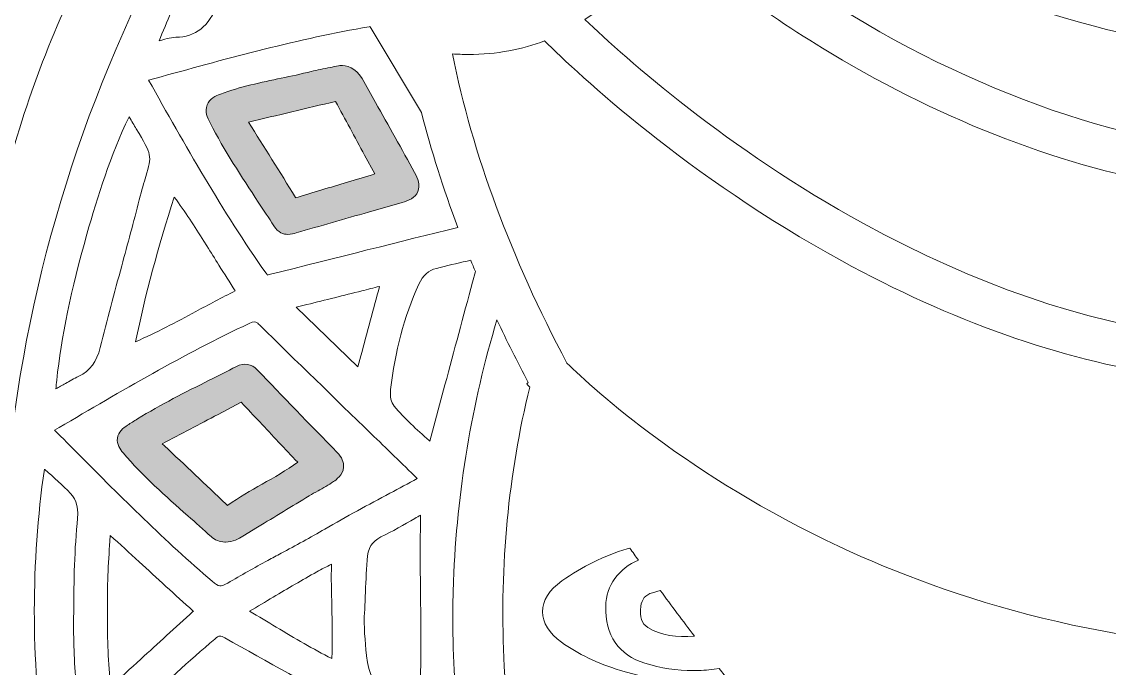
# Model space of a CAD drawing. Extents: x 126 to 8914, y -5970 to -48.
# Drawn here: x 6618.2 to 7015.7, y -1616.3 to -1379.9 of the extents above; entities that cross this region are included whole.
import ezdxf

# ---------------------------------------------------------------- set-up
doc = ezdxf.new("R2010")
doc.units = 0
doc.header["$MEASUREMENT"] = 0
doc.layers.add('Layer 1', color=7, linetype='Continuous')

# ---------------------------------------------------------------- blocks, each defined once
blk = doc.blocks.new('block 6')
at = {"layer": 'Layer 1', "true_color": 0x96c0ff}
h = blk.add_hatch(color=151, dxfattribs=at)
h.dxf.hatch_style = 2
edge = h.paths.add_edge_path()
edge.add_spline(control_points=[(6704.68, -1445.84), (6706.59, -1448.74), (6708.5, -1451.65), (6710.38, -1454.57), (6711.95, -1457.01), (6713.84, -1457.65), (6715.52, -1457.65), (6716.7, -1457.65), (6717.77, -1457.33), (6718.57, -1457.1), (6727.36, -1454.54), (6736.16, -1452.02), (6744.96, -1449.5), (6744.96, -1449.5), (6757.21, -1445.99), (6757.21, -1445.99), (6759.64, -1445.29), (6762.02, -1444.32), (6763, -1441.99), (6763.99, -1439.63), (6762.95, -1437.17), (6761.81, -1435.08), (6757.12, -1426.49), (6752.24, -1417.83), (6747.52, -1409.45), (6747.52, -1409.45), (6742.59, -1400.68), (6742.59, -1400.68), (6740.26, -1396.54), (6736.92, -1395.81), (6734.51, -1395.92), (6734.51, -1395.92), (6734.01, -1395.99), (6734.01, -1395.99), (6732.97, -1396.21), (6731.93, -1396.41), (6730.9, -1396.62), (6728.63, -1397.08), (6726.28, -1397.55), (6723.97, -1398.12), (6720.37, -1399.01), (6716.66, -1399.79), (6713.07, -1400.54), (6705.73, -1402.07), (6698.13, -1403.66), (6690.81, -1406.35), (6689.16, -1406.96), (6686.86, -1408.03), (6685.96, -1410.34), (6685.05, -1412.7), (6686.04, -1414.96), (6687.05, -1416.9), (6692.3, -1427.01), (6698.59, -1436.58), (6704.68, -1445.84)], knot_values=[0, 0, 0, 0, 1, 1, 1, 2, 2, 2, 3, 3, 3, 4, 4, 4, 5, 5, 5, 6, 6, 6, 7, 7, 7, 8, 8, 8, 9, 9, 9, 10, 10, 10, 11, 11, 11, 12, 12, 12, 13, 13, 13, 14, 14, 14, 15, 15, 15, 16, 16, 16, 17, 17, 17, 18, 18, 18, 18], degree=3, periodic=1)
edge = h.paths.add_edge_path()
edge.add_spline(control_points=[(6732.93, -1409.02), (6736.42, -1415.58), (6739.96, -1422.11), (6743.5, -1428.65), (6743.5, -1428.65), (6747.24, -1435.57), (6747.24, -1435.57), (6743.9, -1436.58), (6740.56, -1437.58), (6737.22, -1438.58), (6731.05, -1440.43), (6724.67, -1442.33), (6718.41, -1444.29), (6718.37, -1444.24), (6718.33, -1444.17), (6718.29, -1444.1), (6712.5, -1434.76), (6706.82, -1425.63), (6701.1, -1416.59), (6711.7, -1414.11), (6722.21, -1411.59), (6732.93, -1409.02)], knot_values=[0, 0, 0, 0, 1, 1, 1, 2, 2, 2, 3, 3, 3, 4, 4, 4, 5, 5, 5, 6, 6, 6, 7, 7, 7, 7], degree=3, periodic=1)
h = blk.add_hatch(color=151, dxfattribs=at)
h.dxf.hatch_style = 2
edge = h.paths.add_edge_path()
edge.add_spline(control_points=[(6678.92, -1560.51), (6681.78, -1563.04), (6684.64, -1565.57), (6687.46, -1568.14), (6688.77, -1569.35), (6690.47, -1570.02), (6692.51, -1570.15), (6692.51, -1570.15), (6692.68, -1570.15), (6692.68, -1570.15), (6692.7, -1570.15), (6692.72, -1570.15), (6692.74, -1570.15), (6695.42, -1570.15), (6697.51, -1568.88), (6699.04, -1567.95), (6699.04, -1567.95), (6704.41, -1564.68), (6704.41, -1564.68), (6710.69, -1560.86), (6716.97, -1557.03), (6723.27, -1553.24), (6724.33, -1552.6), (6725.42, -1552), (6726.52, -1551.4), (6728.4, -1550.37), (6730.34, -1549.31), (6732.19, -1548.01), (6733.11, -1547.36), (6735.57, -1545.64), (6735.83, -1542.76), (6736, -1540.91), (6735.24, -1539.1), (6733.56, -1537.4), (6733.56, -1537.4), (6733.56, -1537.4), (6733.56, -1537.4), (6723.37, -1527.07), (6713.19, -1516.44), (6704.44, -1507.29), (6702.16, -1504.91), (6699.55, -1504.46), (6696.66, -1505.96), (6693.38, -1507.65), (6690.08, -1509.31), (6686.78, -1510.96), (6678.06, -1515.34), (6669.07, -1519.84), (6660.52, -1525.1), (6659.3, -1525.85), (6658.09, -1526.62), (6656.89, -1527.41), (6655.25, -1528.47), (6653.54, -1529.87), (6653.21, -1532.14), (6652.88, -1534.4), (6654.15, -1536.22), (6655.29, -1537.56), (6662.5, -1546.03), (6670.85, -1553.39), (6678.92, -1560.51)], knot_values=[0, 0, 0, 0, 1, 1, 1, 2, 2, 2, 3, 3, 3, 4, 4, 4, 5, 5, 5, 6, 6, 6, 7, 7, 7, 8, 8, 8, 9, 9, 9, 10, 10, 10, 11, 11, 11, 12, 12, 12, 13, 13, 13, 14, 14, 14, 15, 15, 15, 16, 16, 16, 17, 17, 17, 18, 18, 18, 19, 19, 19, 20, 20, 20, 20], degree=3, periodic=1)
edge = h.paths.add_edge_path()
edge.add_spline(control_points=[(6689.99, -1523.43), (6689.99, -1523.43), (6698.4, -1518.97), (6698.4, -1518.97), (6698.46, -1519.03), (6698.51, -1519.09), (6698.56, -1519.15), (6698.56, -1519.15), (6698.56, -1519.15), (6698.56, -1519.15), (6700.78, -1521.51), (6702.99, -1523.87), (6705.2, -1526.23), (6709.73, -1531.07), (6714.42, -1536.07), (6719.09, -1540.96), (6714.96, -1543.88), (6710.45, -1546.47), (6706.09, -1548.97), (6701.94, -1551.35), (6697.65, -1553.81), (6693.59, -1556.61), (6693.52, -1556.66), (6693.45, -1556.7), (6693.4, -1556.73), (6693.28, -1556.64), (6693.11, -1556.5), (6692.88, -1556.27), (6685.45, -1549.11), (6677.81, -1541.93), (6670.42, -1534.98), (6670.42, -1534.98), (6669.6, -1534.21), (6669.6, -1534.21), (6676.41, -1530.64), (6683.2, -1527.04), (6689.99, -1523.43)], knot_values=[0, 0, 0, 0, 1, 1, 1, 2, 2, 2, 3, 3, 3, 4, 4, 4, 5, 5, 5, 6, 6, 6, 7, 7, 7, 8, 8, 8, 9, 9, 9, 10, 10, 10, 11, 11, 11, 12, 12, 12, 12], degree=3, periodic=1)
at = {"layer": 'Layer 1', "lineweight": 0}
for points, knots in [([(8858.21, -1015.29), (8804.98, -1065.04), (8743.32, -1092.86), (8679.92, -1095.7), (8596.38, -1099.43), (8514.39, -1071.01), (8452.29, -1045.84), (8430.15, -1036.87), (8407.8, -1027.16), (8386.17, -1017.79), (8377.96, -1014.23), (8369.71, -1010.65), (8361.4, -1007.09), (8410.2, -1007.99), (8465.96, -1006.76), (8552.78, -924.21), (8608.47, -871.26), (8681.86, -797.66), (8665.5, -711.42), (8662.21, -694.04), (8650.78, -652.65), (8599.78, -612.09), (8605.05, -621.92), (8641.55, -692.43), (8609.23, -747.25), (8593.89, -773.27), (8566.47, -791.29), (8509.72, -803.54), (8495.32, -806.64), (8479.55, -809), (8462.5, -810.6), (8531.63, -734.35), (8573.44, -634.19), (8586.8, -512.56), (8601.6, -377.97), (8577.78, -251.79), (8555.19, -169.65), (8550.53, -152.76), (8545.39, -135.8), (8539.9, -119.21), (8535.8, -106.87), (8530.71, -97.41), (8524.71, -90.84), (8524.71, -90.84), (8528.77, -88.46), (8528.77, -88.46), (8527.91, -86.99), (8507.22, -52.31), (8460.27, -49.9), (8429.9, -48.35), (8395.8, -60.81), (8358.9, -86.96), (8333.41, -105.04), (8306.47, -129.76), (8278.33, -160.89), (8226.61, -191.53), (8186.15, -218.95), (8151.02, -247.11), (8098.71, -289.06), (8041.06, -329.19), (7974.05, -338.54), (7917.14, -346.49), (7865.98, -328.74), (7811.81, -309.95), (7783.84, -300.25), (7754.92, -290.21), (7725.21, -284.09), (7638.29, -266.15), (7574.59, -281.57), (7540, -328.62), (7505.41, -281.57), (7441.71, -266.17), (7354.79, -284.09), (7325.08, -290.21), (7296.16, -300.25), (7268.19, -309.95), (7214.02, -328.74), (7162.86, -346.49), (7105.95, -338.54), (7038.94, -329.19), (6981.29, -289.06), (6928.98, -247.11), (6893.85, -218.95), (6853.4, -191.53), (6801.67, -160.89), (6773.53, -129.76), (6746.59, -105.04), (6721.1, -86.96), (6684.2, -60.81), (6650.1, -48.34), (6619.73, -49.9), (6572.78, -52.31), (6552.09, -86.99), (6551.23, -88.46), (6551.23, -88.46), (6555.29, -90.84), (6555.29, -90.84), (6549.29, -97.41), (6544.2, -106.87), (6540.12, -119.21), (6534.6, -135.81), (6529.45, -152.78), (6524.81, -169.65), (6502.22, -251.79), (6478.4, -377.97), (6493.2, -512.56), (6506.56, -634.19), (6548.37, -734.35), (6617.5, -810.6), (6600.45, -809), (6584.68, -806.64), (6570.28, -803.54), (6513.53, -791.29), (6486.11, -773.27), (6470.77, -747.25), (6438.45, -692.43), (6474.95, -621.92), (6480.22, -612.09), (6429.22, -652.65), (6417.79, -694.04), (6414.5, -711.42), (6398.14, -797.66), (6471.53, -871.26), (6527.22, -924.21), (6614.04, -1006.76), (6669.8, -1007.99), (6718.6, -1007.09), (6710.29, -1010.65), (6702.04, -1014.23), (6693.83, -1017.79), (6672.2, -1027.16), (6649.85, -1036.87), (6627.71, -1045.84), (6565.61, -1071.01), (6483.59, -1099.44), (6400.08, -1095.7), (6336.68, -1092.86), (6275.02, -1065.04), (6221.79, -1015.29), (6221.79, -1015.29), (6165.56, -962.7), (6165.56, -962.7), (6165.56, -962.7), (6209.91, -1025.63), (6209.91, -1025.63), (6259.46, -1095.9), (6344.09, -1155.64), (6425.53, -1177.81), (6460.7, -1187.39), (6497.65, -1192.84), (6536.23, -1194.15), (6525.34, -1205.21), (6509.98, -1221.91), (6492.74, -1244.03), (6462.4, -1282.95), (6420.42, -1346.57), (6392.73, -1428.62), (6361.59, -1520.91), (6354.53, -1617.18), (6371.76, -1714.74), (6393.22, -1836.34), (6452.66, -1960.18), (6548.45, -2082.83), (6548.45, -2082.83), (6557.04, -2093.81), (6557.04, -2093.81), (6557.04, -2093.81), (6562.08, -2080.8), (6562.08, -2080.8), (6562.28, -2080.26), (6583.72, -2026.12), (6646.97, -1966), (6658.24, -1955.3), (6671.32, -1943.97), (6686.37, -1932.46), (6684.61, -1962.41), (6683.28, -2025.33), (6694.68, -2105.3), (6703.93, -2170.25), (6719.74, -2232.83), (6741.65, -2291.3), (6769.05, -2364.39), (6806.12, -2431.24), (6851.85, -2490), (6853.74, -2492.77), (6879.32, -2530.81), (6899.18, -2586.87), (6918.01, -2639.98), (6935.42, -2720.7), (6911.56, -2803.61), (6911.56, -2803.61), (6905.31, -2825.39), (6905.31, -2825.39), (6905.31, -2825.39), (6923.77, -2812.24), (6923.77, -2812.24), (6925.33, -2811.13), (6962.61, -2784.27), (6993.85, -2735.29), (7018.49, -2696.64), (7042.96, -2637.53), (7032.58, -2563.6), (7033.17, -2564.35), (7033.72, -2565.04), (7034.23, -2565.72), (7055.9, -2594.87), (7079.45, -2622.28), (7104.19, -2647.18), (7148.9, -2692.2), (7195.06, -2726.33), (7241.41, -2748.67), (7295.37, -2774.66), (7349.82, -2784.7), (7403.33, -2778.49), (7418.55, -2809.06), (7444.02, -2832.77), (7468.69, -2855.76), (7494.89, -2880.15), (7519.63, -2903.18), (7532.73, -2933.46), (7532.73, -2933.46), (7540, -2950.23), (7540, -2950.23), (7540, -2950.23), (7547.27, -2933.46), (7547.27, -2933.46), (7560.37, -2903.18), (7585.11, -2880.15), (7611.31, -2855.76), (7635.98, -2832.77), (7661.45, -2809.06), (7676.67, -2778.49), (7730.18, -2784.7), (7784.63, -2774.66), (7838.59, -2748.67), (7884.94, -2726.33), (7931.12, -2692.2), (7975.81, -2647.18), (8000.55, -2622.28), (8024.1, -2594.88), (8045.77, -2565.74), (8046.28, -2565.06), (8046.83, -2564.35), (8047.42, -2563.6), (8037.04, -2637.53), (8061.51, -2696.64), (8086.15, -2735.29), (8117.39, -2784.27), (8154.67, -2811.13), (8156.23, -2812.24), (8156.23, -2812.24), (8174.69, -2825.39), (8174.69, -2825.39), (8174.69, -2825.39), (8168.44, -2803.61), (8168.44, -2803.61), (8144.58, -2720.7), (8161.99, -2639.98), (8180.82, -2586.87), (8200.7, -2530.77), (8226.28, -2492.73), (8228.15, -2490), (8273.88, -2431.24), (8310.95, -2364.39), (8338.34, -2291.3), (8360.26, -2232.83), (8376.07, -2170.25), (8385.32, -2105.3), (8396.72, -2025.33), (8395.39, -1962.41), (8393.63, -1932.46), (8408.68, -1943.97), (8421.76, -1955.3), (8433.03, -1966), (8496.28, -2026.12), (8517.72, -2080.26), (8517.92, -2080.8), (8517.92, -2080.8), (8522.94, -2093.84), (8522.94, -2093.84), (8522.94, -2093.84), (8531.55, -2082.83), (8531.55, -2082.83), (8627.34, -1960.18), (8686.78, -1836.34), (8708.24, -1714.74), (8725.47, -1617.18), (8718.41, -1520.91), (8687.27, -1428.62), (8659.58, -1346.57), (8617.6, -1282.95), (8587.26, -1244.03), (8570.02, -1221.91), (8554.66, -1205.21), (8543.77, -1194.15), (8582.35, -1192.84), (8619.3, -1187.39), (8654.47, -1177.81), (8735.91, -1155.64), (8820.54, -1095.9), (8870.09, -1025.63), (8870.09, -1025.63), (8914.44, -962.7), (8914.44, -962.7), (8914.44, -962.7), (8858.21, -1015.29), (8858.21, -1015.29)], [0, 0, 0, 0, 1, 1, 1, 2, 2, 2, 3, 3, 3, 4, 4, 4, 5, 5, 5, 6, 6, 6, 7, 7, 7, 8, 8, 8, 9, 9, 9, 10, 10, 10, 11, 11, 11, 12, 12, 12, 13, 13, 13, 14, 14, 14, 15, 15, 15, 16, 16, 16, 17, 17, 17, 18, 18, 18, 19, 19, 19, 20, 20, 20, 21, 21, 21, 22, 22, 22, 23, 23, 23, 24, 24, 24, 25, 25, 25, 26, 26, 26, 27, 27, 27, 28, 28, 28, 29, 29, 29, 30, 30, 30, 31, 31, 31, 32, 32, 32, 33, 33, 33, 34, 34, 34, 35, 35, 35, 36, 36, 36, 37, 37, 37, 38, 38, 38, 39, 39, 39, 40, 40, 40, 41, 41, 41, 42, 42, 42, 43, 43, 43, 44, 44, 44, 45, 45, 45, 46, 46, 46, 47, 47, 47, 48, 48, 48, 49, 49, 49, 50, 50, 50, 51, 51, 51, 52, 52, 52, 53, 53, 53, 54, 54, 54, 55, 55, 55, 56, 56, 56, 57, 57, 57, 58, 58, 58, 59, 59, 59, 60, 60, 60, 61, 61, 61, 62, 62, 62, 63, 63, 63, 64, 64, 64, 65, 65, 65, 66, 66, 66, 67, 67, 67, 68, 68, 68, 69, 69, 69, 70, 70, 70, 71, 71, 71, 72, 72, 72, 73, 73, 73, 74, 74, 74, 75, 75, 75, 76, 76, 76, 77, 77, 77, 78, 78, 78, 79, 79, 79, 80, 80, 80, 81, 81, 81, 82, 82, 82, 83, 83, 83, 84, 84, 84, 85, 85, 85, 86, 86, 86, 87, 87, 87, 88, 88, 88, 89, 89, 89, 90, 90, 90, 91, 91, 91, 92, 92, 92, 93, 93, 93, 94, 94, 94, 95, 95, 95, 96, 96, 96, 97, 97, 97, 98, 98, 98, 99, 99, 99, 100, 100, 100, 101, 101, 101, 102, 102, 102, 102]), ([(6865.28, -1220.63), (6897.59, -1257.4), (6951.11, -1305.56), (7022.51, -1326.03), (7046.27, -1332.85), (7070.49, -1336.24), (7095.12, -1336.24), (7148.31, -1336.24), (7203.4, -1320.39), (7259.74, -1288.81), (7258.71, -1306.56), (7257.24, -1324.16), (7255.35, -1341.63), (7119.64, -1396.23), (7002.22, -1386.57), (6906.32, -1312.9), (6841.01, -1262.74), (6808.21, -1198.17), (6802.2, -1185.52), (6807.18, -1175.66), (6812.69, -1166.21), (6818.69, -1157.27), (6826.95, -1171.01), (6842.5, -1194.7), (6865.28, -1220.63)], [0, 0, 0, 0, 1, 1, 1, 2, 2, 2, 3, 3, 3, 4, 4, 4, 5, 5, 5, 6, 6, 6, 7, 7, 7, 8, 8, 8, 8]), ([(6688.21, -1911.26), (6688.21, -1911.26), (6687.87, -1910.77), (6687.87, -1910.77), (6683.09, -1903.94), (6678.27, -1896.12), (6672.66, -1886.19), (6669.1, -1879.87), (6665.4, -1873.51), (6661.82, -1867.35), (6650.56, -1848.02), (6638.93, -1828.03), (6630.18, -1807.03), (6622.21, -1787.95), (6615.41, -1767.25), (6608.09, -1739.88), (6601.79, -1716.29), (6595.27, -1691.91), (6592.15, -1666.68), (6590.59, -1653.99), (6589, -1638.99), (6589.08, -1623.97), (6589.13, -1616.14), (6589.07, -1608.17), (6589, -1600.48), (6588.88, -1584.3), (6588.73, -1567.59), (6589.65, -1551.2), (6591.17, -1523.8), (6596.06, -1495.53), (6605.02, -1462.24), (6613.66, -1430.11), (6621.86, -1401.25), (6634.66, -1373.66), (6640.46, -1361.09), (6647.46, -1348.84), (6654.24, -1337), (6657.7, -1330.92), (6661.28, -1324.63), (6664.68, -1318.36), (6685.39, -1280.17), (6712.46, -1244.99), (6747.44, -1210.87), (6747.44, -1210.87), (6751.1, -1207.29), (6751.1, -1207.29), (6764.63, -1194.05), (6778.56, -1180.44), (6793.43, -1168.33), (6784.7, -1184.05), (6777.28, -1200.89), (6771.3, -1218.54), (6771.3, -1218.54), (6766.94, -1222.83), (6766.94, -1222.83), (6718.06, -1270.91), (6679.63, -1327.1), (6652.72, -1389.85), (6624.89, -1454.72), (6610.74, -1523.63), (6610.66, -1594.66), (6610.51, -1704.15), (6643.92, -1809.05), (6707.27, -1898.03), (6700.79, -1902.32), (6694.44, -1906.74), (6688.21, -1911.26)], [0, 0, 0, 0, 1, 1, 1, 2, 2, 2, 3, 3, 3, 4, 4, 4, 5, 5, 5, 6, 6, 6, 7, 7, 7, 8, 8, 8, 9, 9, 9, 10, 10, 10, 11, 11, 11, 12, 12, 12, 13, 13, 13, 14, 14, 14, 15, 15, 15, 16, 16, 16, 17, 17, 17, 18, 18, 18, 19, 19, 19, 20, 20, 20, 21, 21, 21, 22, 22, 22, 22]), ([(6824.47, -1298.99), (6824.47, -1298.99), (6824.47, -1298.99), (6824.45, -1298.97), (6833.62, -1296.66), (6843.16, -1292.31), (6853.09, -1285.93), (6865.51, -1299.13), (6879.84, -1312.48), (6896.14, -1325.06), (6940.56, -1359.32), (6990.52, -1380.67), (7044.63, -1388.55), (7060.35, -1390.83), (7076.41, -1391.97), (7092.81, -1391.97), (7122.19, -1391.97), (7152.62, -1388.28), (7183.94, -1380.99), (7184.56, -1389.33), (7186.7, -1401.82), (7193.47, -1412.69), (7160.75, -1423.85), (7127.88, -1429.43), (7095, -1429.43), (7038.75, -1429.43), (6982.43, -1413.12), (6926.65, -1380.56), (6876.42, -1351.24), (6840.41, -1316.05), (6824.47, -1298.99)], [0, 0, 0, 0, 1, 1, 1, 2, 2, 2, 3, 3, 3, 4, 4, 4, 5, 5, 5, 6, 6, 6, 7, 7, 7, 8, 8, 8, 9, 9, 9, 10, 10, 10, 10]), ([(6720.99, -1319.96), (6714.71, -1329.07), (6708.71, -1338.63), (6702.64, -1349.26), (6698.27, -1356.93), (6693.75, -1364.84), (6690.14, -1373.14), (6686.34, -1381.83), (6681.83, -1385.44), (6674.55, -1385.59), (6672.33, -1385.64), (6670.26, -1386.34), (6668.42, -1386.94), (6668.42, -1386.94), (6668.42, -1386.94), (6668.4, -1386.94), (6669.83, -1383.41), (6671.32, -1379.88), (6672.85, -1376.4), (6677.46, -1365.9), (6682.54, -1355.63), (6688.05, -1345.7), (6690.98, -1340.42), (6694.1, -1335.16), (6697.34, -1329.95), (6704.34, -1318.71), (6712.01, -1307.68), (6720.34, -1297.01), (6720.39, -1297.15), (6720.44, -1297.31), (6720.48, -1297.45), (6721.92, -1301.73), (6723.29, -1305.76), (6724.27, -1309.86), (6724.38, -1310.29), (6724.44, -1310.74), (6724.46, -1311.16), (6724.63, -1314.22), (6722.91, -1317.18), (6720.99, -1319.96)], [0, 0, 0, 0, 1, 1, 1, 2, 2, 2, 3, 3, 3, 4, 4, 4, 5, 5, 5, 6, 6, 6, 7, 7, 7, 8, 8, 8, 9, 9, 9, 10, 10, 10, 11, 11, 11, 12, 12, 12, 13, 13, 13, 13]), ([(6918.21, -1393.97), (6960.14, -1418.5), (7003.36, -1434.4), (7046.67, -1441.22), (7062.91, -1443.78), (7079.17, -1445.07), (7095.41, -1445.07), (7105.19, -1445.07), (7114.97, -1444.61), (7124.74, -1443.67), (7128.63, -1451.4), (7136.36, -1464.69), (7148.63, -1477.06), (7151.08, -1479.53), (7153.58, -1481.82), (7156.16, -1483.99), (7084.74, -1508.4), (7007.35, -1498.24), (6925.9, -1453.68), (6876.18, -1426.48), (6839.14, -1393.54), (6824.06, -1379.13), (6838.45, -1369.3), (6847.15, -1355.91), (6851.82, -1346.81), (6869.63, -1361.9), (6891.95, -1378.6), (6918.21, -1393.97)], [0, 0, 0, 0, 1, 1, 1, 2, 2, 2, 3, 3, 3, 4, 4, 4, 5, 5, 5, 6, 6, 6, 7, 7, 7, 8, 8, 8, 9, 9, 9, 9]), ([(6669.21, -1400), (6693.95, -1393.18), (6719.53, -1386.13), (6745.23, -1381.72), (6745.23, -1381.72), (6745.45, -1381.68), (6745.45, -1381.68), (6745.48, -1381.72), (6745.49, -1381.76), (6745.53, -1381.79), (6745.53, -1381.79), (6764.27, -1413.03), (6764.27, -1413.03), (6767.83, -1426.94), (6772.28, -1440.95), (6777.6, -1455.09), (6757.02, -1460.2), (6732.8, -1466.25), (6708.71, -1472.37), (6708.28, -1472.48), (6708.07, -1472.48), (6708.06, -1472.5), (6708.01, -1472.45), (6707.84, -1472.31), (6707.52, -1471.87), (6691.47, -1449.04), (6677.79, -1424.77), (6664.6, -1401.26), (6664.6, -1401.26), (6669.21, -1400), (6669.21, -1400)], [0, 0, 0, 0, 1, 1, 1, 2, 2, 2, 3, 3, 3, 4, 4, 4, 5, 5, 5, 6, 6, 6, 7, 7, 7, 8, 8, 8, 9, 9, 9, 10, 10, 10, 10]), ([(7089.28, -1609.66), (7016.59, -1609.66), (6958.04, -1591), (6916.98, -1571.75), (6862.02, -1546), (6827.54, -1514.56), (6817.49, -1504.71), (6796.92, -1465.93), (6783.04, -1428.48), (6775.63, -1391.67), (6777.57, -1391.8), (6779.48, -1391.88), (6781.33, -1391.88), (6791.99, -1391.88), (6801.25, -1389.98), (6809.29, -1386.88), (6821.84, -1399.33), (6861.49, -1436.42), (6917.91, -1467.35), (6957.71, -1489.17), (6997.52, -1503.27), (7036.25, -1509.27), (7050.53, -1511.47), (7064.67, -1512.58), (7078.63, -1512.58), (7110.87, -1512.58), (7142.17, -1506.67), (7172.13, -1494.98), (7185.56, -1502.34), (7200.22, -1506.1), (7215.75, -1506.1), (7219.13, -1506.1), (7222.57, -1505.88), (7226.03, -1505.53), (7226.03, -1505.53), (7226.03, -1505.55), (7226.03, -1505.55), (7218.64, -1535.88), (7210.4, -1565.78), (7201.58, -1595.21), (7161.23, -1605.48), (7123.68, -1609.66), (7089.28, -1609.66)], [0, 0, 0, 0, 1, 1, 1, 2, 2, 2, 3, 3, 3, 4, 4, 4, 5, 5, 5, 6, 6, 6, 7, 7, 7, 8, 8, 8, 9, 9, 9, 10, 10, 10, 11, 11, 11, 12, 12, 12, 13, 13, 13, 14, 14, 14, 14]), ([(6704.68, -1445.84), (6706.59, -1448.74), (6708.5, -1451.65), (6710.38, -1454.57), (6711.95, -1457.01), (6713.84, -1457.65), (6715.52, -1457.65), (6716.7, -1457.65), (6717.77, -1457.33), (6718.57, -1457.1), (6727.36, -1454.54), (6736.16, -1452.02), (6744.96, -1449.5), (6744.96, -1449.5), (6757.21, -1445.99), (6757.21, -1445.99), (6759.64, -1445.29), (6762.02, -1444.32), (6763, -1441.99), (6763.99, -1439.63), (6762.95, -1437.17), (6761.81, -1435.08), (6757.12, -1426.49), (6752.24, -1417.83), (6747.52, -1409.45), (6747.52, -1409.45), (6742.59, -1400.68), (6742.59, -1400.68), (6740.26, -1396.54), (6736.92, -1395.81), (6734.51, -1395.92), (6734.51, -1395.92), (6734.01, -1395.99), (6734.01, -1395.99), (6732.97, -1396.21), (6731.93, -1396.41), (6730.9, -1396.62), (6728.63, -1397.08), (6726.28, -1397.55), (6723.97, -1398.12), (6720.37, -1399.01), (6716.66, -1399.79), (6713.07, -1400.54), (6705.73, -1402.07), (6698.13, -1403.66), (6690.81, -1406.35), (6689.16, -1406.96), (6686.86, -1408.03), (6685.96, -1410.34), (6685.05, -1412.7), (6686.04, -1414.96), (6687.05, -1416.9), (6692.3, -1427.01), (6698.59, -1436.58), (6704.68, -1445.84)], [0, 0, 0, 0, 1, 1, 1, 2, 2, 2, 3, 3, 3, 4, 4, 4, 5, 5, 5, 6, 6, 6, 7, 7, 7, 8, 8, 8, 9, 9, 9, 10, 10, 10, 11, 11, 11, 12, 12, 12, 13, 13, 13, 14, 14, 14, 15, 15, 15, 16, 16, 16, 17, 17, 17, 18, 18, 18, 18]), ([(6732.93, -1409.02), (6736.42, -1415.58), (6739.96, -1422.11), (6743.5, -1428.65), (6743.5, -1428.65), (6747.24, -1435.57), (6747.24, -1435.57), (6743.9, -1436.58), (6740.56, -1437.58), (6737.22, -1438.58), (6731.05, -1440.43), (6724.67, -1442.33), (6718.41, -1444.29), (6718.37, -1444.24), (6718.33, -1444.17), (6718.29, -1444.1), (6712.5, -1434.76), (6706.82, -1425.63), (6701.1, -1416.59), (6711.7, -1414.11), (6722.21, -1411.59), (6732.93, -1409.02)], [0, 0, 0, 0, 1, 1, 1, 2, 2, 2, 3, 3, 3, 4, 4, 4, 5, 5, 5, 6, 6, 6, 7, 7, 7, 7]), ([(6663.58, -1436.47), (6662.93, -1438.67), (6662.1, -1441.42), (6661.2, -1444.99), (6659.13, -1453.04), (6656.91, -1461.21), (6654.77, -1469.11), (6652.13, -1478.89), (6649.39, -1488.99), (6646.91, -1499), (6645.58, -1504.3), (6643.23, -1507.45), (6639.04, -1509.52), (6637.36, -1510.36), (6635.75, -1511.3), (6634.18, -1512.18), (6633.02, -1512.85), (6631.87, -1513.53), (6630.68, -1514.15), (6630.68, -1514.13), (6630.68, -1514.11), (6630.68, -1514.11), (6630.78, -1513.07), (6630.89, -1512.02), (6631, -1510.96), (6632.71, -1495.15), (6636.25, -1478.07), (6642.06, -1457.54), (6646, -1443.64), (6650.6, -1428.84), (6657.45, -1414.66), (6658.42, -1416.3), (6659.29, -1417.76), (6660.08, -1419.06), (6665.86, -1428.73), (6665.86, -1428.73), (6663.58, -1436.47)], [0, 0, 0, 0, 1, 1, 1, 2, 2, 2, 3, 3, 3, 4, 4, 4, 5, 5, 5, 6, 6, 6, 7, 7, 7, 8, 8, 8, 9, 9, 9, 10, 10, 10, 11, 11, 11, 12, 12, 12, 12]), ([(6696.23, -1478.32), (6691.34, -1480.73), (6686.51, -1483.33), (6681.83, -1485.86), (6674.7, -1489.69), (6667.36, -1493.65), (6659.86, -1496.88), (6663.37, -1479.68), (6668.12, -1461.94), (6673.98, -1444.07), (6678, -1449.37), (6681.43, -1454.82), (6684.77, -1460.12), (6684.77, -1460.12), (6685.9, -1461.89), (6685.9, -1461.89), (6687.37, -1464.22), (6688.82, -1466.56), (6690.3, -1468.9), (6692.27, -1472.05), (6694.24, -1475.19), (6696.23, -1478.32)], [0, 0, 0, 0, 1, 1, 1, 2, 2, 2, 3, 3, 3, 4, 4, 4, 5, 5, 5, 6, 6, 6, 7, 7, 7, 7]), ([(6754.37, -1520.43), (6753.2, -1519.01), (6752.76, -1517.01), (6753.04, -1514.35), (6754.52, -1500.66), (6757.98, -1487.71), (6763.37, -1475.85), (6764.84, -1472.64), (6766.86, -1470.8), (6769.79, -1470.06), (6773.51, -1469.14), (6777.25, -1468.26), (6780.98, -1467.39), (6780.98, -1467.39), (6782.31, -1467.07), (6782.31, -1467.07), (6782.87, -1468.45), (6783.44, -1469.84), (6784.02, -1471.22), (6784.02, -1471.22), (6782.98, -1475.09), (6782.98, -1475.09), (6779.61, -1487.6), (6776.25, -1500.12), (6772.9, -1512.63), (6772.9, -1512.63), (6767.37, -1533.25), (6767.37, -1533.25), (6767.29, -1533.17), (6767.21, -1533.11), (6767.13, -1533.03), (6762.51, -1528.9), (6758.14, -1524.99), (6754.37, -1520.43)], [0, 0, 0, 0, 1, 1, 1, 2, 2, 2, 3, 3, 3, 4, 4, 4, 5, 5, 5, 6, 6, 6, 7, 7, 7, 8, 8, 8, 9, 9, 9, 10, 10, 10, 11, 11, 11, 11]), ([(6748.99, -1476.66), (6746.73, -1485.02), (6744.48, -1493.41), (6742.17, -1502.05), (6742.17, -1502.05), (6741.08, -1506.1), (6741.08, -1506.1), (6741.08, -1506.1), (6718.54, -1484.31), (6718.54, -1484.31), (6718.54, -1484.31), (6722.46, -1483.31), (6722.46, -1483.31), (6729.3, -1481.6), (6735.92, -1479.95), (6742.47, -1478.31), (6744.66, -1477.75), (6746.82, -1477.2), (6748.99, -1476.66)], [0, 0, 0, 0, 1, 1, 1, 2, 2, 2, 3, 3, 3, 4, 4, 4, 5, 5, 5, 6, 6, 6, 6]), ([(6631.93, -1528.25), (6654.32, -1515.06), (6677.46, -1501.42), (6701.35, -1490.21), (6702.96, -1489.45), (6703.51, -1489.37), (6704.45, -1490.15), (6704.64, -1490.31), (6704.84, -1490.5), (6705.1, -1490.73), (6718.62, -1504.03), (6732.47, -1517.45), (6745.86, -1530.45), (6751.51, -1535.93), (6757.16, -1541.4), (6762.8, -1546.88), (6759.47, -1548.69), (6756.13, -1550.49), (6752.79, -1552.28), (6744.96, -1556.46), (6736.85, -1560.8), (6729.03, -1565.35), (6723.76, -1568.43), (6718.3, -1571.37), (6713.01, -1574.22), (6711.4, -1575.09), (6709.78, -1575.96), (6708.15, -1576.85), (6703.26, -1579.51), (6698.32, -1582.25), (6693.53, -1585.13), (6693.15, -1585.35), (6692.83, -1585.52), (6692.51, -1585.68), (6691.8, -1586.03), (6691.21, -1586.19), (6690.64, -1586.12), (6689.82, -1586.03), (6689.01, -1585.47), (6687.78, -1584.43), (6670.73, -1569.9), (6654.63, -1553.74), (6639.07, -1538.1), (6636.13, -1535.15), (6633.18, -1532.19), (6630.24, -1529.25), (6630.24, -1529.25), (6631.93, -1528.25), (6631.93, -1528.25)], [0, 0, 0, 0, 1, 1, 1, 2, 2, 2, 3, 3, 3, 4, 4, 4, 5, 5, 5, 6, 6, 6, 7, 7, 7, 8, 8, 8, 9, 9, 9, 10, 10, 10, 11, 11, 11, 12, 12, 12, 13, 13, 13, 14, 14, 14, 15, 15, 15, 16, 16, 16, 16]), ([(6776, -1584.51), (6777.3, -1551.5), (6782.66, -1519.37), (6791.91, -1488.93), (6795.47, -1496.51), (6799.28, -1504.13), (6803.34, -1511.8), (6803.34, -1511.8), (6802.77, -1512.33), (6802.77, -1512.33), (6802.89, -1512.47), (6803.27, -1512.86), (6803.86, -1513.47), (6803.86, -1513.47), (6803.16, -1516.46), (6803.16, -1516.46), (6795.64, -1548.46), (6792.76, -1581.82), (6794.58, -1615.61), (6798.79, -1693.59), (6826.91, -1762.12), (6878.15, -1819.34), (6871.72, -1821.27), (6865.36, -1823.28), (6859.04, -1825.37), (6859.04, -1825.37), (6858.23, -1824.41), (6858.23, -1824.41), (6801.77, -1756.62), (6772.56, -1671.43), (6776, -1584.51)], [0, 0, 0, 0, 1, 1, 1, 2, 2, 2, 3, 3, 3, 4, 4, 4, 5, 5, 5, 6, 6, 6, 7, 7, 7, 8, 8, 8, 9, 9, 9, 10, 10, 10, 10]), ([(6678.92, -1560.51), (6681.78, -1563.04), (6684.64, -1565.57), (6687.46, -1568.14), (6688.77, -1569.35), (6690.47, -1570.02), (6692.51, -1570.15), (6692.51, -1570.15), (6692.68, -1570.15), (6692.68, -1570.15), (6692.7, -1570.15), (6692.72, -1570.15), (6692.74, -1570.15), (6695.42, -1570.15), (6697.51, -1568.88), (6699.04, -1567.95), (6699.04, -1567.95), (6704.41, -1564.68), (6704.41, -1564.68), (6710.69, -1560.86), (6716.97, -1557.03), (6723.27, -1553.24), (6724.33, -1552.6), (6725.42, -1552), (6726.52, -1551.4), (6728.4, -1550.37), (6730.34, -1549.31), (6732.19, -1548.01), (6733.11, -1547.36), (6735.57, -1545.64), (6735.83, -1542.76), (6736, -1540.91), (6735.24, -1539.1), (6733.56, -1537.4), (6733.56, -1537.4), (6733.56, -1537.4), (6733.56, -1537.4), (6723.37, -1527.07), (6713.19, -1516.44), (6704.44, -1507.29), (6702.16, -1504.91), (6699.55, -1504.46), (6696.66, -1505.96), (6693.38, -1507.65), (6690.08, -1509.31), (6686.78, -1510.96), (6678.06, -1515.34), (6669.07, -1519.84), (6660.52, -1525.1), (6659.3, -1525.85), (6658.09, -1526.62), (6656.89, -1527.41), (6655.25, -1528.47), (6653.54, -1529.87), (6653.21, -1532.14), (6652.88, -1534.4), (6654.15, -1536.22), (6655.29, -1537.56), (6662.5, -1546.03), (6670.85, -1553.39), (6678.92, -1560.51)], [0, 0, 0, 0, 1, 1, 1, 2, 2, 2, 3, 3, 3, 4, 4, 4, 5, 5, 5, 6, 6, 6, 7, 7, 7, 8, 8, 8, 9, 9, 9, 10, 10, 10, 11, 11, 11, 12, 12, 12, 13, 13, 13, 14, 14, 14, 15, 15, 15, 16, 16, 16, 17, 17, 17, 18, 18, 18, 19, 19, 19, 20, 20, 20, 20]), ([(6689.99, -1523.43), (6689.99, -1523.43), (6698.4, -1518.97), (6698.4, -1518.97), (6698.46, -1519.03), (6698.51, -1519.09), (6698.56, -1519.15), (6698.56, -1519.15), (6698.56, -1519.15), (6698.56, -1519.15), (6700.78, -1521.51), (6702.99, -1523.87), (6705.2, -1526.23), (6709.73, -1531.07), (6714.42, -1536.07), (6719.09, -1540.96), (6714.96, -1543.88), (6710.45, -1546.47), (6706.09, -1548.97), (6701.94, -1551.35), (6697.65, -1553.81), (6693.59, -1556.61), (6693.52, -1556.66), (6693.45, -1556.7), (6693.4, -1556.73), (6693.28, -1556.64), (6693.11, -1556.5), (6692.88, -1556.27), (6685.45, -1549.11), (6677.81, -1541.93), (6670.42, -1534.98), (6670.42, -1534.98), (6669.6, -1534.21), (6669.6, -1534.21), (6676.41, -1530.64), (6683.2, -1527.04), (6689.99, -1523.43)], [0, 0, 0, 0, 1, 1, 1, 2, 2, 2, 3, 3, 3, 4, 4, 4, 5, 5, 5, 6, 6, 6, 7, 7, 7, 8, 8, 8, 9, 9, 9, 10, 10, 10, 11, 11, 11, 12, 12, 12, 12]), ([(6636.03, -1552.31), (6638.31, -1554.69), (6639.06, -1557.99), (6638.5, -1563.38), (6637.33, -1574.88), (6637.27, -1586.53), (6637.2, -1597.81), (6637.2, -1597.81), (6637.19, -1600.48), (6637.19, -1600.48), (6637.14, -1608.62), (6637.55, -1616.99), (6638.42, -1625.33), (6639.28, -1633.75), (6637.24, -1638.93), (6631.58, -1642.65), (6629.68, -1643.9), (6628.05, -1645.42), (6626.44, -1647.07), (6621.6, -1612.19), (6621.61, -1578.18), (6626.49, -1543.45), (6626.55, -1543.51), (6626.63, -1543.57), (6626.71, -1543.65), (6630.03, -1546.58), (6633.18, -1549.35), (6636.03, -1552.31)], [0, 0, 0, 0, 1, 1, 1, 2, 2, 2, 3, 3, 3, 4, 4, 4, 5, 5, 5, 6, 6, 6, 7, 7, 7, 8, 8, 8, 9, 9, 9, 9]), ([(6763.9, -1582.99), (6763.92, -1585.51), (6763.95, -1587.99), (6763.98, -1590.48), (6764.09, -1602.27), (6764.22, -1614.47), (6763.75, -1626.44), (6763.75, -1626.44), (6763.73, -1627.09), (6763.73, -1627.09), (6763.68, -1628.12), (6763.65, -1629.18), (6763.59, -1630.03), (6762.76, -1629.64), (6761.74, -1629.1), (6760.74, -1628.59), (6760.74, -1628.59), (6760.53, -1628.48), (6760.53, -1628.48), (6759.54, -1627.98), (6758.55, -1627.42), (6757.59, -1626.85), (6755.7, -1625.78), (6753.76, -1624.65), (6751.62, -1623.83), (6747, -1622.02), (6744.92, -1618.64), (6744.24, -1611.75), (6744.24, -1611.75), (6744.23, -1611.58), (6744.23, -1611.58), (6743.69, -1606.13), (6743.18, -1601), (6743.52, -1595.75), (6743.61, -1593.83), (6743.69, -1591.92), (6743.77, -1590.02), (6743.96, -1585.66), (6744.16, -1581.18), (6744.43, -1576.78), (6744.72, -1572.3), (6746.17, -1569.83), (6749.47, -1568.27), (6753.77, -1566.23), (6757.89, -1563.8), (6761.88, -1561.48), (6762.59, -1561.05), (6763.3, -1560.64), (6764.01, -1560.23), (6763.89, -1565.29), (6763.86, -1570.37), (6763.87, -1575.42), (6763.87, -1577.96), (6763.89, -1580.47), (6763.9, -1582.99)], [0, 0, 0, 0, 1, 1, 1, 2, 2, 2, 3, 3, 3, 4, 4, 4, 5, 5, 5, 6, 6, 6, 7, 7, 7, 8, 8, 8, 9, 9, 9, 10, 10, 10, 11, 11, 11, 12, 12, 12, 13, 13, 13, 14, 14, 14, 15, 15, 15, 16, 16, 16, 17, 17, 17, 18, 18, 18, 18]), ([(6650.44, -1569.77), (6650.44, -1569.77), (6650.56, -1567.68), (6650.56, -1567.68), (6654.09, -1570.9), (6657.62, -1574.12), (6661.14, -1577.35), (6667.58, -1583.27), (6674.24, -1589.38), (6680.86, -1595.34), (6680.89, -1595.35), (6680.91, -1595.38), (6680.94, -1595.4), (6680.89, -1595.45), (6680.85, -1595.48), (6680.8, -1595.53), (6674.4, -1601.3), (6667.94, -1607.22), (6661.71, -1612.94), (6658, -1616.34), (6654.28, -1619.75), (6650.58, -1623.13), (6650.58, -1623.13), (6650.45, -1621.28), (6650.45, -1621.28), (6649.9, -1612.75), (6649.33, -1603.92), (6649.58, -1595.29), (6649.58, -1595.29), (6649.58, -1595.1), (6649.58, -1595.1), (6649.36, -1586.69), (6649.9, -1578.08), (6650.44, -1569.77)], [0, 0, 0, 0, 1, 1, 1, 2, 2, 2, 3, 3, 3, 4, 4, 4, 5, 5, 5, 6, 6, 6, 7, 7, 7, 8, 8, 8, 9, 9, 9, 10, 10, 10, 11, 11, 11, 11]), ([(6843.61, -1576.78), (6836.5, -1579.54), (6831.84, -1586.03), (6831.65, -1593.56), (6831.39, -1604.09), (6836.47, -1611.5), (6845.97, -1614.43), (6851.73, -1616.2), (6857.65, -1617.1), (6863.65, -1617.1), (6866.2, -1617.1), (6868.74, -1616.93), (6871.31, -1616.61), (6871.31, -1616.61), (6873.16, -1616.39), (6873.16, -1616.39), (6874.32, -1617.89), (6875.49, -1619.41), (6876.64, -1620.92), (6862, -1622.02), (6848.99, -1620.77), (6836.99, -1617.05), (6828.57, -1614.44), (6821.52, -1611.07), (6815.46, -1606.73), (6810.98, -1603.54), (6808.53, -1599.58), (6808.53, -1595.59), (6808.54, -1591.57), (6811.06, -1587.56), (6815.62, -1584.33), (6823.09, -1579.05), (6831.1, -1575.11), (6839.44, -1572.6), (6839.44, -1572.6), (6840.46, -1572.3), (6840.46, -1572.3), (6841.5, -1573.81), (6842.55, -1575.3), (6843.61, -1576.78)], [0, 0, 0, 0, 1, 1, 1, 2, 2, 2, 3, 3, 3, 4, 4, 4, 5, 5, 5, 6, 6, 6, 7, 7, 7, 8, 8, 8, 9, 9, 9, 10, 10, 10, 11, 11, 11, 12, 12, 12, 13, 13, 13, 13]), ([(6731.55, -1593.48), (6731.71, -1599.78), (6731.86, -1606.24), (6731.55, -1612.69), (6724.65, -1609.25), (6718.11, -1605.32), (6711.24, -1601.21), (6708.06, -1599.29), (6704.8, -1597.35), (6701.46, -1595.42), (6704.4, -1593.69), (6707.3, -1591.96), (6710.13, -1590.27), (6715.51, -1587.06), (6720.72, -1583.97), (6726.04, -1581.04), (6727.81, -1580.08), (6729.6, -1579.11), (6731.41, -1578.19), (6731.29, -1583.35), (6731.42, -1588.48), (6731.55, -1593.48)], [0, 0, 0, 0, 1, 1, 1, 2, 2, 2, 3, 3, 3, 4, 4, 4, 5, 5, 5, 6, 6, 6, 7, 7, 7, 7]), ([(6864.07, -1604.52), (6857.47, -1604.93), (6852, -1604.49), (6847.09, -1601.37), (6844.73, -1599.86), (6844, -1597.68), (6844.49, -1593.59), (6844.81, -1590.98), (6846.14, -1589.42), (6848.69, -1588.64), (6848.69, -1588.64), (6851.57, -1587.79), (6851.57, -1587.79), (6855.7, -1593.42), (6859.88, -1598.99), (6864.07, -1604.52)], [0, 0, 0, 0, 1, 1, 1, 2, 2, 2, 3, 3, 3, 4, 4, 4, 5, 5, 5, 5]), ([(6634.78, -1657.02), (6652, -1639.64), (6669.8, -1621.66), (6688.76, -1605.59), (6690.45, -1604.17), (6690.8, -1604.2), (6692.48, -1605.15), (6707.93, -1613.86), (6723.7, -1622.59), (6738.96, -1631.05), (6744.29, -1634.01), (6749.64, -1636.98), (6754.98, -1639.94), (6757.57, -1641.38), (6760.17, -1642.84), (6762.75, -1644.31), (6762.26, -1644.91), (6761.77, -1645.48), (6761.24, -1645.98), (6755.06, -1651.94), (6748.87, -1657.89), (6742.66, -1663.85), (6730.35, -1675.69), (6717.6, -1687.92), (6705.16, -1700.07), (6703.67, -1701.49), (6703.32, -1701.55), (6701.42, -1700.65), (6677.4, -1689.38), (6654.13, -1675.66), (6631.62, -1662.39), (6631.62, -1662.39), (6630.25, -1661.58), (6630.25, -1661.58), (6630.25, -1661.58), (6634.78, -1657.02), (6634.78, -1657.02)], [0, 0, 0, 0, 1, 1, 1, 2, 2, 2, 3, 3, 3, 4, 4, 4, 5, 5, 5, 6, 6, 6, 7, 7, 7, 8, 8, 8, 9, 9, 9, 10, 10, 10, 11, 11, 11, 12, 12, 12, 12])]:
    blk.add_open_spline(points, degree=3, knots=knots, dxfattribs=at)

msp = doc.modelspace()

# ---------------------------------------------------------------- block references
at = {"layer": 'Layer 1'}
msp.add_blockref('block 6', (0, 0), dxfattribs=at)

doc.saveas('drawing.dxf')
